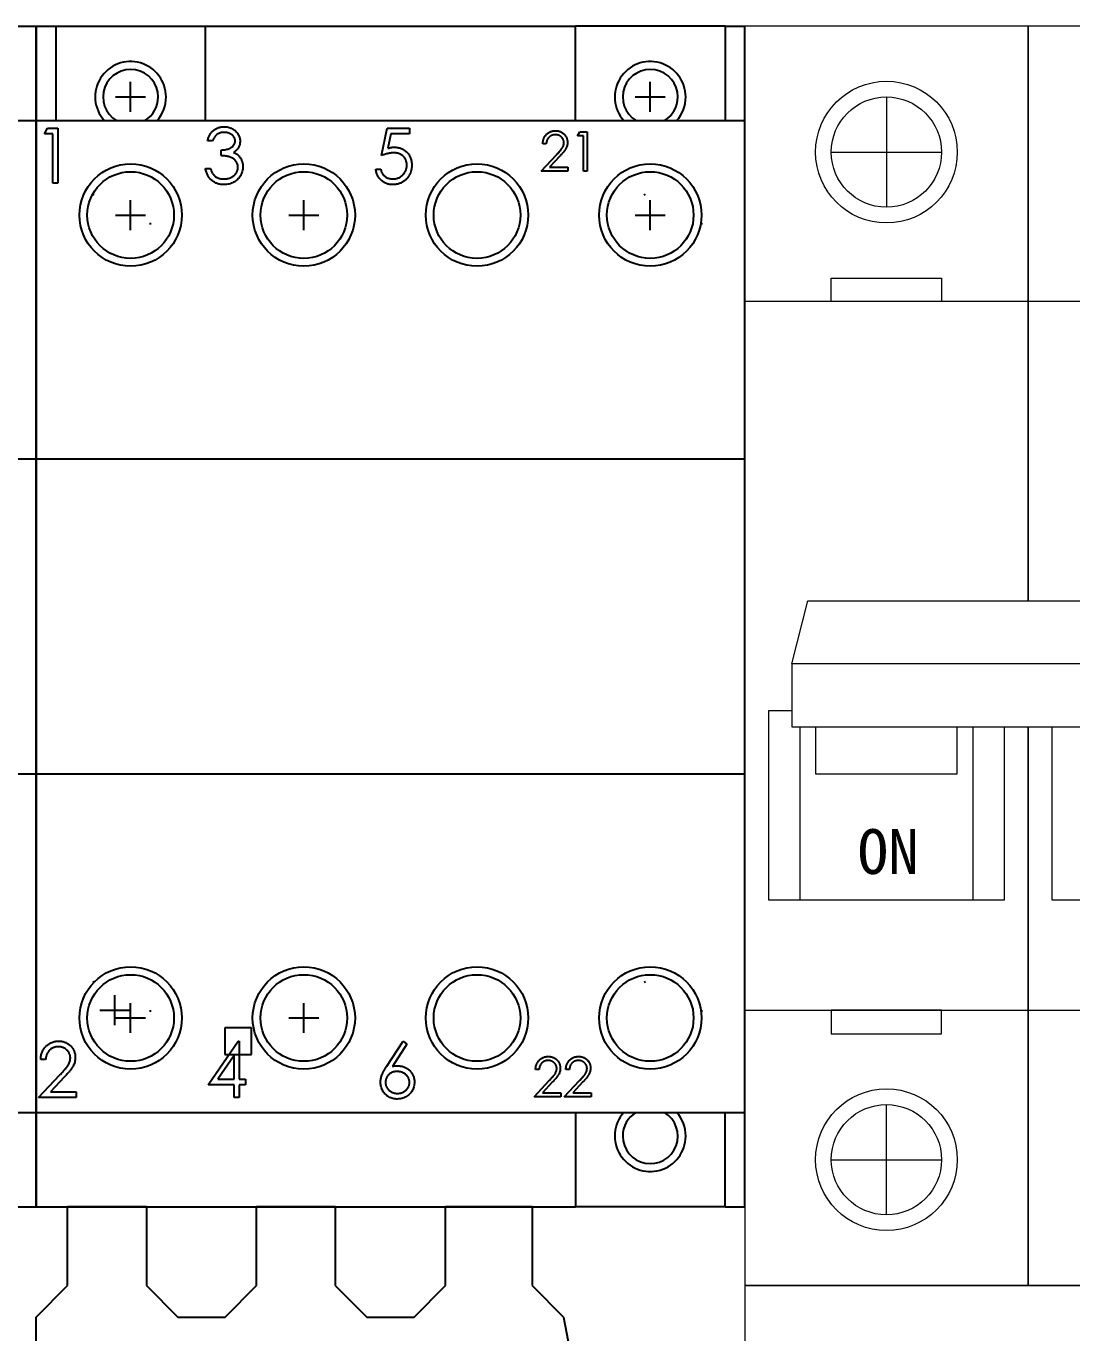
# Model space of a CAD drawing. Extents: x 325957 to 326957, y 371804 to 374004.
# Drawn here: x 326734.1 to 326800.5, y 372913.3 to 372996.3 of the extents above; entities that cross this region are included whole.
import ezdxf

# ---------------------------------------------------------------- set-up
doc = ezdxf.new("R2010")
doc.units = 0
doc.header["$MEASUREMENT"] = 0
doc.linetypes.add('ACAD_ISO07W100', pattern=[3, 0, -3])
doc.layers.add('PV-261', color=7, linetype='Continuous')
doc.layers.add('PV-2A84', color=7, linetype='Continuous')
doc.layers.add('细线', color=7, linetype='Continuous', lineweight=0)
doc.styles.add('正常', font='')
doc.styles.get('正常').set_extended_font_data('FangSong_GB2312')

# ---------------------------------------------------------------- blocks, each defined once
blk = doc.blocks.new('Manufacturer上海良信PartName热继电器SeriesNDR2-38ShellFrameLimitingCurrentRemarkPartTypeMinCurrent1MaxCurrent38Poles3PMinPower0MaxPower0LibType3DelFlgfalseUpdateDate2023-01-0100000')
at = {"layer": 'PV-261'}
for p, q in [((-15.5, 32.5), (-20.5, 32.5)), ((-20.5, 27.5), (-20.5, 32.5)), ((-15.5, 32.5), (-15.5, 27.5)), ((-3.5, 32.5), (-8.5, 32.5)), ((-8.5, 27.5), (-8.5, 32.5)), ((-3.5, 32.5), (-3.5, 27.5)), ((9, 32.5), (3.5, 32.5)), ((3.5, 27.5), (3.5, 32.5)), ((9, 32.5), (9, 27.5)), ((-22.5, 25.5), (-20.5, 27.5)), ((-15.5, 27.5), (-13.5, 25.5)), ((-10.5, 25.5), (-8.5, 27.5)), ((-3.5, 27.5), (-1.5, 25.5)), ((1.5, 25.5), (3.5, 27.5)), ((9, 27.5), (11, 25.5)), ((-22.5, 23.5), (-22.5, 25.5)), ((-13.5, 25.5), (-10.5, 25.5)), ((-1.5, 25.5), (1.5, 25.5)), ((11, 25.5), (11.375, 23.5))]:
    blk.add_line(p, q, dxfattribs=at)
blk = doc.blocks.new('Manufacturer上海良信PartName接触器SeriesNDC1ShellFrameLimitingCurrentRemarkPartTypeMinCurrent12.1MaxCurrent18Poles3PMinPower0MaxPower0LibType3DelFlgfalseUpdateDate2023-01-0100000')
for p, q in [((-16.5, 32.048), (-16.5, 33.952)), ((-16.5, 32.048), (-16.5, 33.952)), ((16.5, 32.048), (16.5, 33.952)), ((16.5, 32.048), (16.5, 33.952)), ((16.5, 32.048), (16.5, 33.952)), ((-17.452, 33), (-15.548, 33)), ((-17.452, 33), (-15.548, 33)), ((15.548, 33), (17.452, 33)), ((15.548, 33), (17.452, 33)), ((15.548, 33), (17.452, 33)), ((-16.5, 24.548), (-16.5, 26.452)), ((-5.5, 24.548), (-5.5, 26.452)), ((16.5, 24.548), (16.5, 26.452)), ((-17.452, 25.5), (-15.548, 25.5)), ((-6.452, 25.5), (-4.548, 25.5)), ((15.548, 25.5), (17.452, 25.5)), ((-17.5, -25.952), (-17.5, -24.048)), ((-16.5, -26.452), (-16.5, -24.548)), ((-5.5, -26.452), (-5.5, -24.548)), ((-18.452, -25), (-16.548, -25)), ((-17.452, -25.5), (-15.548, -25.5)), ((-6.452, -25.5), (-4.548, -25.5))]:
    blk.add_line(p, q)
at = {"color": 3}
for p, q in [((-8.82, -26.123), (-10.513, -26.123)), ((-10.513, -26.123), (-10.513, -27.815)), ((-8.82, -27.815), (-8.82, -26.123)), ((-10.513, -27.815), (-8.82, -27.815))]:
    blk.add_line(p, q, dxfattribs=at)
at = {"linetype": 'ACAD_ISO07W100', "ltscale": 3}
for centre in [(-17.5, 25), (17.5, 25), (-17.5, -25), (17.5, -25)]:
    blk.add_circle(centre, 2.25, dxfattribs=at)
at = {"layer": 'PV-2A84'}
for p, q in [((-22.5, 37.5), (-21.25, 37.5)), ((-22.5, 37.5), (-22.5, 31.5)), ((-21.25, 37.5), (-11.75, 37.5)), ((-21.25, 37.5), (-21.25, 31.5)), ((-11.75, 37.5), (11.75, 37.5)), ((-11.75, 31.5), (-11.75, 37.5)), ((21.25, 37.5), (11.75, 37.5)), ((11.75, 31.5), (11.75, 37.5)), ((21.25, 37.5), (22.5, 37.5)), ((21.25, 37.5), (21.25, 31.5)), ((22.5, 31.5), (22.5, 37.5)), ((-22.5, 31.5), (22.5, 31.5)), ((-22.5, 31.5), (-22.5, 10)), ((-21.978, 30.664), (-21.773, 31.023)), ((-21.773, 31.023), (-21.126, 31.023)), ((-21.126, 31.023), (-21.126, 27.523)), ((-0.574, 29.273), (-0.216, 31.023)), ((-0.216, 31.023), (1.22, 31.023)), ((1.22, 31.023), (1.22, 30.664)), ((11.884, 30.538), (12.03, 30.794)), ((12.03, 30.794), (12.493, 30.794)), ((12.493, 30.794), (12.493, 28.294)), ((22.5, 10), (22.5, 31.5)), ((-21.44, 30.664), (-21.978, 30.664)), ((-21.44, 27.523), (-21.44, 30.664)), ((-11.299, 30.215), (-11.613, 30.215)), ((0.03, 30.664), (-0.159, 29.744)), ((1.22, 30.664), (0.03, 30.664)), ((9.896, 30.025), (9.672, 30.025)), ((12.268, 30.538), (11.884, 30.538)), ((12.268, 28.294), (12.268, 30.538)), ((-10.76, 29.273), (-10.76, 29.632)), ((9.576, 28.294), (10.545, 29.329)), ((10.737, 29.218), (10.111, 28.551)), ((-11.748, 28.465), (-11.433, 28.465)), ((-0.933, 28.42), (-0.619, 28.42)), ((11.275, 28.294), (9.576, 28.294)), ((10.111, 28.551), (11.275, 28.551)), ((11.275, 28.551), (11.275, 28.294)), ((12.493, 28.294), (12.268, 28.294)), ((-21.126, 27.523), (-21.44, 27.523)), ((-22.5, 10), (-22.5, -10)), ((22.5, 10), (-22.5, 10)), ((22.5, -10), (22.5, 10)), ((-22.5, -10), (-22.5, -31.5)), ((-22.5, -10), (22.5, -10)), ((22.5, -31.5), (22.5, -10)), ((-11.577, -29.751), (-9.666, -26.969)), ((-9.666, -26.969), (-9.603, -26.969)), ((-9.603, -26.969), (-9.603, -29.392)), ((-0.237, -28.566), (0.808, -26.969)), ((1.05, -27.159), (0.125, -28.573)), ((0.808, -26.969), (1.05, -27.159)), ((-21.898, -28.136), (-22.212, -28.136)), ((-9.917, -27.872), (-10.96, -29.392)), ((-9.917, -29.392), (-9.917, -27.872)), ((9.44, -28.778), (9.216, -28.778)), ((11.363, -28.778), (11.139, -28.778)), ((-22.346, -30.559), (-20.989, -29.11)), ((-20.721, -29.265), (-21.597, -30.2)), ((-9.917, -29.751), (-11.577, -29.751)), ((-10.96, -29.392), (-9.917, -29.392)), ((-9.917, -30.559), (-9.917, -29.751)), ((-9.603, -29.392), (-9.199, -29.392)), ((-9.199, -29.751), (-9.603, -29.751)), ((-9.603, -29.751), (-9.603, -30.559)), ((-9.199, -29.392), (-9.199, -29.751)), ((9.12, -30.508), (10.089, -29.474)), ((10.28, -29.584), (9.655, -30.252)), ((11.043, -30.508), (12.012, -29.474)), ((12.204, -29.584), (11.578, -30.252)), ((-19.968, -30.559), (-22.346, -30.559)), ((-21.597, -30.2), (-19.968, -30.2)), ((-19.968, -30.2), (-19.968, -30.559)), ((-9.603, -30.559), (-9.917, -30.559)), ((10.818, -30.508), (9.12, -30.508)), ((9.655, -30.252), (10.818, -30.252)), ((10.818, -30.252), (10.818, -30.508)), ((12.741, -30.508), (11.043, -30.508)), ((11.578, -30.252), (12.741, -30.252)), ((12.741, -30.252), (12.741, -30.508)), ((-22.5, -31.5), (22.5, -31.5)), ((-22.5, -31.5), (-22.5, -37.5)), ((11.75, -31.5), (11.75, -37.5)), ((21.25, -37.5), (21.25, -31.5)), ((22.5, -37.5), (22.5, -31.5)), ((-22.5, -37.5), (11.75, -37.5)), ((21.25, -37.5), (11.75, -37.5)), ((21.25, -37.5), (22.5, -37.5))]:
    blk.add_line(p, q, dxfattribs=at)
for centre, radius in [((-16.5, 25.5), 3.25), ((-16.5, 25.5), 2.75), ((-5.5, 25.5), 3.25), ((-5.5, 25.5), 2.75), ((5.5, 25.5), 3.25), ((5.5, 25.5), 2.75), ((16.5, 25.5), 3.25), ((16.5, 25.5), 2.75), ((-16.5, -25.5), 3.25), ((-5.5, -25.5), 3.25), ((5.5, -25.5), 3.25), ((16.5, -25.5), 3.25), ((-16.5, -25.5), 2.75), ((-5.5, -25.5), 2.75), ((5.5, -25.5), 2.75), ((16.5, -25.5), 2.75)]:
    blk.add_circle(centre, radius, dxfattribs=at)
for centre, radius, start, end in [((-16.5, 33), 2.25, 0, 221.81031), ((16.5, 33), 2.25, 0, 221.81031), ((-16.5, 33), 1.75, 0, 238.99728), ((16.5, 33), 1.75, 0, 238.99728), ((-16.5, 33), 1.75, 301.00272, 0), ((-16.5, 33), 2.25, 318.18969, 0), ((16.5, 33), 1.75, 301.00272, 0), ((16.5, 33), 2.25, 318.18969, 0), ((16.5, -33), 2.25, 138.18969, 0), ((16.5, -33), 1.75, 121.00272, 180), ((16.5, -33), 1.75, 180, 58.99728), ((16.5, -33), 2.25, 0, 41.81031)]:
    blk.add_arc(centre, radius, start, end, dxfattribs=at)
for points, knots in [([(-11.613, 30.215), (-11.604, 30.251), (-11.588, 30.319), (-11.553, 30.418), (-11.515, 30.511), (-11.47, 30.597), (-11.42, 30.678), (-11.364, 30.752), (-11.302, 30.82), (-11.235, 30.881), (-11.163, 30.936), (-11.088, 30.983), (-11.01, 31.023), (-10.928, 31.056), (-10.843, 31.081), (-10.755, 31.099), (-10.664, 31.111), (-10.602, 31.112), (-10.571, 31.113)], [0, 0, 0, 0, 0.072625, 0.141977, 0.208985, 0.273957, 0.336889, 0.398745, 0.460116, 0.520825, 0.580994, 0.640152, 0.698622, 0.757271, 0.816427, 0.876254, 0.937165, 1, 1, 1, 1]), ([(-10.567, 30.754), (-10.607, 30.752), (-10.685, 30.75), (-10.797, 30.726), (-10.901, 30.688), (-10.981, 30.643), (-11.04, 30.598), (-11.082, 30.559), (-11.123, 30.515), (-11.161, 30.465), (-11.199, 30.411), (-11.234, 30.35), (-11.268, 30.285), (-11.288, 30.239), (-11.299, 30.215)], [0, 0, 0, 0, 0.122712, 0.239685, 0.351816, 0.463766, 0.520818, 0.579448, 0.640604, 0.705298, 0.773634, 0.844669, 0.920057, 1, 1, 1, 1]), ([(-10.571, 31.113), (-10.525, 31.111), (-10.435, 31.109), (-10.302, 31.084), (-10.174, 31.044), (-10.052, 30.99), (-9.939, 30.923), (-9.838, 30.843), (-9.752, 30.752), (-9.679, 30.651), (-9.622, 30.543), (-9.579, 30.432), (-9.554, 30.319), (-9.551, 30.242), (-9.549, 30.203)], [0, 0, 0, 0, 0.090254, 0.17854, 0.266093, 0.354631, 0.441886, 0.525747, 0.608114, 0.690197, 0.770821, 0.848326, 0.924012, 1, 1, 1, 1]), ([(-9.863, 30.205), (-9.863, 30.223), (-9.864, 30.259), (-9.875, 30.313), (-9.89, 30.364), (-9.912, 30.414), (-9.94, 30.461), (-9.975, 30.507), (-10.016, 30.551), (-10.063, 30.591), (-10.113, 30.63), (-10.168, 30.663), (-10.227, 30.691), (-10.289, 30.714), (-10.354, 30.732), (-10.422, 30.744), (-10.493, 30.752), (-10.542, 30.753), (-10.567, 30.754)], [0, 0, 0, 0, 0.055275, 0.109966, 0.163247, 0.218076, 0.273301, 0.330909, 0.390995, 0.454176, 0.518862, 0.583311, 0.648517, 0.715031, 0.782502, 0.852323, 0.924928, 1, 1, 1, 1]), ([(9.672, 30.025), (9.674, 30.055), (9.676, 30.113), (9.69, 30.198), (9.709, 30.28), (9.736, 30.357), (9.77, 30.43), (9.811, 30.5), (9.859, 30.565), (9.913, 30.625), (9.972, 30.68), (10.036, 30.727), (10.103, 30.768), (10.173, 30.801), (10.247, 30.827), (10.324, 30.845), (10.405, 30.857), (10.459, 30.858), (10.487, 30.858)], [0, 0, 0, 0, 0.068791, 0.135103, 0.198979, 0.261904, 0.323495, 0.385195, 0.446969, 0.509765, 0.572251, 0.633405, 0.693251, 0.752583, 0.812579, 0.873275, 0.93555, 1, 1, 1, 1]), ([(10.487, 30.858), (10.515, 30.858), (10.569, 30.856), (10.647, 30.846), (10.722, 30.829), (10.793, 30.805), (10.859, 30.773), (10.922, 30.734), (10.981, 30.69), (11.034, 30.638), (11.083, 30.582), (11.126, 30.522), (11.162, 30.461), (11.192, 30.397), (11.214, 30.33), (11.231, 30.26), (11.24, 30.189), (11.242, 30.14), (11.243, 30.115)], [0, 0, 0, 0, 0.069475, 0.136517, 0.200789, 0.26383, 0.325735, 0.387291, 0.449509, 0.512968, 0.576275, 0.63758, 0.697903, 0.757172, 0.816599, 0.876653, 0.93729, 1, 1, 1, 1]), ([(-10.76, 29.632), (-10.717, 29.633), (-10.632, 29.634), (-10.508, 29.652), (-10.39, 29.676), (-10.279, 29.713), (-10.179, 29.755), (-10.092, 29.805), (-10.019, 29.861), (-9.961, 29.923), (-9.917, 29.989), (-9.886, 30.058), (-9.867, 30.13), (-9.864, 30.18), (-9.863, 30.205)], [0, 0, 0, 0, 0.1101656, 0.2157873, 0.3180274, 0.417574, 0.5116505, 0.5961621, 0.6729345, 0.7436696, 0.810677, 0.874059, 0.9366963, 1, 1, 1, 1]), ([(-9.549, 30.203), (-9.55, 30.166), (-9.552, 30.094), (-9.572, 29.988), (-9.604, 29.889), (-9.649, 29.795), (-9.708, 29.707), (-9.778, 29.625), (-9.862, 29.549), (-9.925, 29.506), (-9.958, 29.483)], [0, 0, 0, 0, 0.128068, 0.250608, 0.37063, 0.490072, 0.610375, 0.734313, 0.863217, 1, 1, 1, 1]), ([(10.476, 30.602), (10.456, 30.601), (10.418, 30.6), (10.362, 30.593), (10.308, 30.581), (10.256, 30.565), (10.208, 30.544), (10.161, 30.518), (10.118, 30.486), (10.077, 30.451), (10.039, 30.411), (10.006, 30.367), (9.977, 30.32), (9.951, 30.268), (9.931, 30.213), (9.915, 30.154), (9.903, 30.091), (9.899, 30.047), (9.896, 30.025)], [0, 0, 0, 0, 0.064439, 0.126547, 0.186887, 0.245878, 0.304041, 0.362191, 0.420976, 0.48066, 0.5406, 0.600689, 0.661936, 0.724443, 0.789038, 0.856314, 0.926352, 1, 1, 1, 1]), ([(11.018, 30.095), (11.018, 30.112), (11.017, 30.146), (11.009, 30.195), (10.997, 30.243), (10.98, 30.289), (10.957, 30.332), (10.93, 30.374), (10.898, 30.415), (10.862, 30.453), (10.821, 30.488), (10.779, 30.518), (10.734, 30.544), (10.686, 30.565), (10.637, 30.582), (10.585, 30.593), (10.531, 30.6), (10.495, 30.601), (10.476, 30.602)], [0, 0, 0, 0, 0.0619654, 0.1221219, 0.1809885, 0.2399332, 0.2999058, 0.3599888, 0.4217757, 0.4865758, 0.5515348, 0.6150175, 0.6772586, 0.73973, 0.8030501, 0.8664951, 0.9319735, 1, 1, 1, 1]), ([(10.545, 29.329), (10.569, 29.354), (10.614, 29.401), (10.679, 29.47), (10.736, 29.534), (10.788, 29.593), (10.832, 29.648), (10.871, 29.697), (10.902, 29.741), (10.936, 29.793), (10.969, 29.857), (10.998, 29.934), (11.015, 30.014), (11.017, 30.068), (11.018, 30.095)], [0, 0, 0, 0, 0.110803, 0.212829, 0.306101, 0.390647, 0.466924, 0.534481, 0.593587, 0.644557, 0.7362, 0.825024, 0.911986, 1, 1, 1, 1]), ([(11.243, 30.115), (11.241, 30.08), (11.239, 30.011), (11.218, 29.91), (11.186, 29.812), (11.148, 29.732), (11.109, 29.669), (11.074, 29.616), (11.033, 29.56), (10.985, 29.499), (10.932, 29.435), (10.873, 29.366), (10.807, 29.293), (10.761, 29.244), (10.737, 29.218)], [0, 0, 0, 0, 0.098702, 0.195672, 0.292422, 0.391343, 0.444462, 0.504229, 0.570352, 0.642546, 0.722288, 0.807921, 0.90047, 1, 1, 1, 1]), ([(-9.683, 28.533), (-9.685, 28.565), (-9.688, 28.63), (-9.711, 28.726), (-9.75, 28.818), (-9.803, 28.905), (-9.869, 28.986), (-9.945, 29.058), (-10.033, 29.118), (-10.114, 29.159), (-10.186, 29.187), (-10.247, 29.206), (-10.316, 29.221), (-10.391, 29.236), (-10.474, 29.249), (-10.563, 29.259), (-10.659, 29.267), (-10.726, 29.271), (-10.76, 29.273)], [0, 0, 0, 0, 0.066909, 0.133485, 0.201035, 0.271234, 0.34288, 0.413836, 0.485977, 0.56023, 0.599884, 0.644055, 0.691892, 0.744688, 0.801492, 0.862858, 0.929328, 1, 1, 1, 1]), ([(-9.958, 29.483), (-9.92, 29.465), (-9.847, 29.43), (-9.746, 29.36), (-9.655, 29.279), (-9.604, 29.216), (-9.578, 29.185)], [0, 0, 0, 0, 0.2538796, 0.5030089, 0.7502911, 1, 1, 1, 1]), ([(-9.578, 29.185), (-9.561, 29.162), (-9.528, 29.116), (-9.487, 29.042), (-9.449, 28.968), (-9.42, 28.891), (-9.398, 28.812), (-9.382, 28.731), (-9.372, 28.647), (-9.37, 28.591), (-9.369, 28.563)], [0, 0, 0, 0, 0.128136, 0.254173, 0.378112, 0.501712, 0.623986, 0.747096, 0.872875, 1, 1, 1, 1]), ([(0.197, 29.453), (0.17, 29.452), (0.114, 29.451), (0.028, 29.442), (-0.063, 29.428), (-0.157, 29.408), (-0.256, 29.382), (-0.358, 29.352), (-0.465, 29.315), (-0.537, 29.287), (-0.574, 29.273)], [0, 0, 0, 0, 0.102203, 0.2110233, 0.3250997, 0.4465021, 0.5737877, 0.7089007, 0.8503579, 1, 1, 1, 1]), ([(-0.159, 29.744), (-0.122, 29.754), (-0.05, 29.774), (0.056, 29.796), (0.157, 29.809), (0.222, 29.811), (0.254, 29.812)], [0, 0, 0, 0, 0.2750684, 0.5329015, 0.7739735, 1, 1, 1, 1]), ([(1.041, 28.68), (1.04, 28.708), (1.039, 28.763), (1.028, 28.843), (1.01, 28.919), (0.985, 28.992), (0.952, 29.06), (0.913, 29.124), (0.866, 29.184), (0.811, 29.239), (0.752, 29.29), (0.687, 29.333), (0.617, 29.37), (0.542, 29.401), (0.462, 29.424), (0.378, 29.441), (0.289, 29.45), (0.228, 29.452), (0.197, 29.453)], [0, 0, 0, 0, 0.065351, 0.127916, 0.18836, 0.247216, 0.30563, 0.36377, 0.422661, 0.482687, 0.5433, 0.604118, 0.664965, 0.727413, 0.791468, 0.858055, 0.927037, 1, 1, 1, 1]), ([(0.254, 29.812), (0.293, 29.811), (0.369, 29.809), (0.482, 29.793), (0.589, 29.768), (0.691, 29.733), (0.788, 29.688), (0.879, 29.632), (0.965, 29.566), (1.045, 29.491), (1.118, 29.408), (1.181, 29.319), (1.235, 29.224), (1.279, 29.123), (1.314, 29.018), (1.337, 28.905), (1.352, 28.788), (1.354, 28.708), (1.355, 28.667)], [0, 0, 0, 0, 0.065808, 0.129394, 0.190894, 0.251281, 0.310815, 0.370371, 0.430768, 0.492881, 0.555104, 0.616067, 0.677256, 0.73826, 0.800762, 0.864778, 0.931045, 1, 1, 1, 1]), ([(-10.58, 27.433), (-10.618, 27.434), (-10.691, 27.436), (-10.799, 27.448), (-10.903, 27.469), (-11.001, 27.498), (-11.095, 27.534), (-11.184, 27.579), (-11.268, 27.633), (-11.348, 27.695), (-11.422, 27.764), (-11.488, 27.842), (-11.549, 27.927), (-11.602, 28.02), (-11.65, 28.12), (-11.689, 28.228), (-11.723, 28.344), (-11.739, 28.424), (-11.748, 28.465)], [0, 0, 0, 0, 0.065541, 0.128963, 0.190377, 0.250092, 0.308548, 0.366398, 0.424542, 0.48317, 0.542243, 0.601739, 0.662506, 0.724856, 0.789128, 0.856346, 0.926295, 1, 1, 1, 1]), ([(-11.433, 28.465), (-11.425, 28.438), (-11.409, 28.386), (-11.382, 28.311), (-11.351, 28.241), (-11.318, 28.178), (-11.284, 28.12), (-11.245, 28.068), (-11.204, 28.021), (-11.174, 27.995), (-11.159, 27.982)], [0, 0, 0, 0, 0.14977, 0.291316, 0.425966, 0.55216, 0.671527, 0.786122, 0.895325, 1, 1, 1, 1]), ([(-9.369, 28.563), (-9.371, 28.514), (-9.375, 28.416), (-9.407, 28.272), (-9.456, 28.13), (-9.527, 27.995), (-9.613, 27.869), (-9.715, 27.756), (-9.832, 27.659), (-9.963, 27.577), (-10.105, 27.512), (-10.256, 27.467), (-10.415, 27.438), (-10.525, 27.435), (-10.58, 27.433)], [0, 0, 0, 0, 0.0796483, 0.1589217, 0.2396195, 0.3226094, 0.4060346, 0.4876021, 0.5696846, 0.6530361, 0.7374357, 0.8224778, 0.9097477, 1, 1, 1, 1]), ([(-10.575, 27.792), (-10.542, 27.793), (-10.478, 27.794), (-10.384, 27.805), (-10.295, 27.821), (-10.212, 27.846), (-10.133, 27.877), (-10.06, 27.916), (-9.991, 27.961), (-9.928, 28.013), (-9.871, 28.069), (-9.821, 28.128), (-9.778, 28.189), (-9.744, 28.253), (-9.716, 28.32), (-9.698, 28.389), (-9.685, 28.46), (-9.684, 28.508), (-9.683, 28.533)], [0, 0, 0, 0, 0.076072, 0.148752, 0.218403, 0.28576, 0.350598, 0.414964, 0.478069, 0.541761, 0.60435, 0.664075, 0.721464, 0.777587, 0.832644, 0.887844, 0.94346, 1, 1, 1, 1]), ([(0.134, 27.433), (0.099, 27.434), (0.031, 27.435), (-0.07, 27.45), (-0.166, 27.47), (-0.259, 27.501), (-0.347, 27.539), (-0.43, 27.587), (-0.511, 27.642), (-0.585, 27.707), (-0.655, 27.778), (-0.716, 27.855), (-0.772, 27.937), (-0.819, 28.024), (-0.86, 28.116), (-0.891, 28.213), (-0.917, 28.315), (-0.928, 28.385), (-0.933, 28.42)], [0, 0, 0, 0, 0.065421, 0.128708, 0.190236, 0.250724, 0.310637, 0.370766, 0.431615, 0.493523, 0.555883, 0.617342, 0.678668, 0.740711, 0.802985, 0.866803, 0.932347, 1, 1, 1, 1]), ([(-0.619, 28.42), (-0.612, 28.387), (-0.597, 28.323), (-0.564, 28.233), (-0.524, 28.153), (-0.477, 28.081), (-0.42, 28.019), (-0.356, 27.963), (-0.283, 27.913), (-0.203, 27.871), (-0.118, 27.835), (-0.03, 27.812), (0.061, 27.795), (0.122, 27.793), (0.153, 27.792)], [0, 0, 0, 0, 0.094687, 0.181994, 0.264377, 0.34218, 0.418618, 0.496509, 0.577369, 0.661511, 0.746733, 0.831258, 0.915206, 1, 1, 1, 1]), ([(1.355, 28.667), (1.354, 28.638), (1.353, 28.581), (1.346, 28.497), (1.333, 28.415), (1.316, 28.334), (1.293, 28.256), (1.266, 28.179), (1.233, 28.104), (1.196, 28.031), (1.155, 27.96), (1.109, 27.895), (1.061, 27.833), (1.009, 27.775), (0.952, 27.722), (0.893, 27.673), (0.83, 27.627), (0.763, 27.587), (0.694, 27.55), (0.622, 27.52), (0.547, 27.493), (0.47, 27.471), (0.39, 27.454), (0.307, 27.442), (0.221, 27.434), (0.164, 27.434), (0.134, 27.433)], [0, 0, 0, 0, 0.0440145, 0.0874341, 0.1301184, 0.1725537, 0.2145548, 0.2562981, 0.2984382, 0.340849, 0.3827152, 0.423924, 0.4642462, 0.5040737, 0.5438619, 0.5835667, 0.6230943, 0.6632291, 0.7035513, 0.7439379, 0.7845413, 0.8257501, 0.8677574, 0.9107452, 0.9549144, 1, 1, 1, 1]), ([(0.153, 27.792), (0.183, 27.793), (0.242, 27.795), (0.328, 27.807), (0.412, 27.826), (0.492, 27.855), (0.57, 27.89), (0.643, 27.935), (0.714, 27.986), (0.78, 28.045), (0.841, 28.11), (0.895, 28.179), (0.94, 28.254), (0.977, 28.331), (1.006, 28.413), (1.026, 28.498), (1.038, 28.588), (1.04, 28.649), (1.041, 28.68)], [0, 0, 0, 0, 0.064207, 0.126425, 0.18768, 0.248216, 0.308305, 0.369661, 0.431699, 0.495947, 0.559758, 0.622295, 0.683911, 0.745092, 0.80674, 0.869087, 0.93329, 1, 1, 1, 1]), ([(-11.159, 27.982), (-11.14, 27.966), (-11.101, 27.936), (-11.037, 27.898), (-10.97, 27.864), (-10.898, 27.839), (-10.823, 27.817), (-10.744, 27.803), (-10.66, 27.794), (-10.604, 27.793), (-10.575, 27.792)], [0, 0, 0, 0, 0.118271, 0.236178, 0.355663, 0.475904, 0.600127, 0.728608, 0.861313, 1, 1, 1, 1]), ([(-22.212, -28.136), (-22.21, -28.094), (-22.206, -28.012), (-22.187, -27.893), (-22.16, -27.779), (-22.122, -27.671), (-22.074, -27.568), (-22.018, -27.471), (-21.95, -27.38), (-21.874, -27.296), (-21.791, -27.219), (-21.702, -27.152), (-21.608, -27.096), (-21.51, -27.049), (-21.407, -27.013), (-21.299, -26.987), (-21.186, -26.971), (-21.109, -26.97), (-21.07, -26.969)], [0, 0, 0, 0, 0.068791, 0.135103, 0.198979, 0.261904, 0.323495, 0.385195, 0.446969, 0.509765, 0.572251, 0.633405, 0.693251, 0.752583, 0.812579, 0.873275, 0.93555, 1, 1, 1, 1]), ([(-21.086, -27.328), (-21.114, -27.329), (-21.167, -27.33), (-21.246, -27.34), (-21.322, -27.357), (-21.393, -27.38), (-21.462, -27.409), (-21.527, -27.446), (-21.588, -27.49), (-21.645, -27.539), (-21.698, -27.595), (-21.745, -27.656), (-21.785, -27.723), (-21.821, -27.795), (-21.849, -27.873), (-21.871, -27.956), (-21.889, -28.044), (-21.895, -28.104), (-21.898, -28.136)], [0, 0, 0, 0, 0.064439, 0.126547, 0.186887, 0.245878, 0.304041, 0.362191, 0.420976, 0.48066, 0.5406, 0.600689, 0.661936, 0.724443, 0.789038, 0.856314, 0.926352, 1, 1, 1, 1]), ([(-20.327, -28.037), (-20.328, -28.013), (-20.329, -27.966), (-20.34, -27.897), (-20.357, -27.831), (-20.381, -27.767), (-20.412, -27.705), (-20.451, -27.646), (-20.495, -27.59), (-20.546, -27.537), (-20.603, -27.488), (-20.662, -27.445), (-20.725, -27.409), (-20.792, -27.379), (-20.861, -27.356), (-20.933, -27.34), (-21.009, -27.33), (-21.06, -27.329), (-21.086, -27.328)], [0, 0, 0, 0, 0.061965, 0.122122, 0.180988, 0.239933, 0.299906, 0.359989, 0.421776, 0.486576, 0.551535, 0.615018, 0.677259, 0.73973, 0.80305, 0.866495, 0.931973, 1, 1, 1, 1]), ([(-21.07, -26.969), (-21.032, -26.97), (-20.956, -26.972), (-20.846, -26.987), (-20.742, -27.01), (-20.642, -27.044), (-20.549, -27.089), (-20.462, -27.142), (-20.379, -27.205), (-20.304, -27.278), (-20.236, -27.356), (-20.177, -27.439), (-20.126, -27.526), (-20.084, -27.615), (-20.053, -27.709), (-20.029, -27.806), (-20.016, -27.907), (-20.014, -27.975), (-20.013, -28.009)], [0, 0, 0, 0, 0.0694755, 0.1365168, 0.2007888, 0.2638297, 0.325735, 0.3872907, 0.4495092, 0.5129678, 0.5762752, 0.6375801, 0.6979026, 0.7571721, 0.8165985, 0.8766532, 0.9372896, 1, 1, 1, 1]), ([(-20.989, -29.11), (-20.956, -29.076), (-20.892, -29.009), (-20.803, -28.913), (-20.722, -28.823), (-20.65, -28.74), (-20.588, -28.664), (-20.533, -28.595), (-20.489, -28.533), (-20.441, -28.46), (-20.395, -28.371), (-20.356, -28.263), (-20.331, -28.151), (-20.328, -28.075), (-20.327, -28.037)], [0, 0, 0, 0, 0.110803, 0.212829, 0.306101, 0.390647, 0.466924, 0.534481, 0.593587, 0.644557, 0.7362, 0.825024, 0.911986, 1, 1, 1, 1]), ([(-20.013, -28.009), (-20.015, -28.058), (-20.018, -28.155), (-20.047, -28.297), (-20.091, -28.434), (-20.145, -28.545), (-20.2, -28.634), (-20.249, -28.708), (-20.307, -28.787), (-20.373, -28.871), (-20.448, -28.962), (-20.531, -29.058), (-20.623, -29.16), (-20.688, -29.229), (-20.721, -29.265)], [0, 0, 0, 0, 0.098702, 0.195672, 0.292422, 0.391343, 0.444462, 0.504229, 0.570352, 0.642546, 0.722288, 0.807921, 0.90047, 1, 1, 1, 1]), ([(9.216, -28.778), (9.217, -28.748), (9.22, -28.689), (9.234, -28.604), (9.253, -28.523), (9.28, -28.446), (9.314, -28.372), (9.354, -28.303), (9.402, -28.238), (9.457, -28.178), (9.516, -28.123), (9.58, -28.075), (9.647, -28.035), (9.717, -28.001), (9.791, -27.976), (9.868, -27.957), (9.948, -27.946), (10.003, -27.945), (10.031, -27.944)], [0, 0, 0, 0, 0.068791, 0.135103, 0.198979, 0.261904, 0.323495, 0.385195, 0.446969, 0.509765, 0.572251, 0.633405, 0.693251, 0.752583, 0.812579, 0.873275, 0.93555, 1, 1, 1, 1]), ([(10.02, -28.201), (10, -28.201), (9.962, -28.202), (9.905, -28.209), (9.851, -28.221), (9.8, -28.238), (9.751, -28.259), (9.705, -28.285), (9.661, -28.316), (9.62, -28.352), (9.583, -28.391), (9.549, -28.435), (9.52, -28.483), (9.495, -28.534), (9.475, -28.59), (9.459, -28.649), (9.446, -28.712), (9.442, -28.755), (9.44, -28.778)], [0, 0, 0, 0, 0.064439, 0.126547, 0.186887, 0.245878, 0.304041, 0.362191, 0.420976, 0.48066, 0.5406, 0.600689, 0.661936, 0.724443, 0.789038, 0.856314, 0.926352, 1, 1, 1, 1]), ([(10.562, -28.707), (10.561, -28.69), (10.561, -28.657), (10.553, -28.607), (10.541, -28.56), (10.524, -28.514), (10.501, -28.47), (10.474, -28.428), (10.442, -28.388), (10.405, -28.35), (10.365, -28.315), (10.322, -28.284), (10.277, -28.258), (10.23, -28.237), (10.181, -28.221), (10.129, -28.209), (10.075, -28.202), (10.038, -28.201), (10.02, -28.201)], [0, 0, 0, 0, 0.061965, 0.122122, 0.180988, 0.239933, 0.299906, 0.359989, 0.421776, 0.486576, 0.551535, 0.615018, 0.677259, 0.73973, 0.80305, 0.866495, 0.931973, 1, 1, 1, 1]), ([(10.031, -27.944), (10.059, -27.945), (10.112, -27.946), (10.191, -27.957), (10.266, -27.974), (10.337, -27.998), (10.403, -28.03), (10.466, -28.068), (10.525, -28.113), (10.578, -28.165), (10.627, -28.221), (10.669, -28.28), (10.705, -28.342), (10.736, -28.406), (10.758, -28.473), (10.775, -28.542), (10.784, -28.614), (10.786, -28.663), (10.786, -28.687)], [0, 0, 0, 0, 0.069475, 0.136517, 0.200789, 0.26383, 0.325735, 0.387291, 0.449509, 0.512968, 0.576275, 0.63758, 0.697903, 0.757172, 0.816599, 0.876653, 0.93729, 1, 1, 1, 1]), ([(11.139, -28.778), (11.14, -28.748), (11.143, -28.689), (11.157, -28.604), (11.176, -28.523), (11.203, -28.446), (11.237, -28.372), (11.277, -28.303), (11.325, -28.238), (11.38, -28.178), (11.439, -28.123), (11.503, -28.075), (11.57, -28.035), (11.64, -28.001), (11.714, -27.976), (11.791, -27.957), (11.871, -27.946), (11.926, -27.945), (11.954, -27.944)], [0, 0, 0, 0, 0.068791, 0.135103, 0.198979, 0.261904, 0.323495, 0.385195, 0.446969, 0.509765, 0.572251, 0.633405, 0.693251, 0.752583, 0.812579, 0.873275, 0.93555, 1, 1, 1, 1]), ([(11.943, -28.201), (11.923, -28.201), (11.885, -28.202), (11.828, -28.209), (11.775, -28.221), (11.723, -28.238), (11.674, -28.259), (11.628, -28.285), (11.584, -28.316), (11.543, -28.352), (11.506, -28.391), (11.472, -28.435), (11.443, -28.483), (11.418, -28.534), (11.398, -28.59), (11.382, -28.649), (11.369, -28.712), (11.365, -28.755), (11.363, -28.778)], [0, 0, 0, 0, 0.064439, 0.126547, 0.186887, 0.245878, 0.304041, 0.362191, 0.420976, 0.48066, 0.5406, 0.600689, 0.661936, 0.724443, 0.789038, 0.856314, 0.926352, 1, 1, 1, 1]), ([(12.485, -28.707), (12.485, -28.69), (12.484, -28.657), (12.476, -28.607), (12.464, -28.56), (12.447, -28.514), (12.424, -28.47), (12.397, -28.428), (12.365, -28.388), (12.328, -28.35), (12.288, -28.315), (12.245, -28.284), (12.2, -28.258), (12.153, -28.237), (12.104, -28.221), (12.052, -28.209), (11.998, -28.202), (11.961, -28.201), (11.943, -28.201)], [0, 0, 0, 0, 0.061965, 0.122122, 0.180988, 0.239933, 0.299906, 0.359989, 0.421776, 0.486576, 0.551535, 0.615018, 0.677259, 0.73973, 0.80305, 0.866495, 0.931973, 1, 1, 1, 1]), ([(11.954, -27.944), (11.982, -27.945), (12.035, -27.946), (12.114, -27.957), (12.189, -27.974), (12.26, -27.998), (12.326, -28.03), (12.389, -28.068), (12.448, -28.113), (12.501, -28.165), (12.55, -28.221), (12.592, -28.28), (12.628, -28.342), (12.659, -28.406), (12.681, -28.473), (12.698, -28.542), (12.707, -28.614), (12.709, -28.663), (12.709, -28.687)], [0, 0, 0, 0, 0.069475, 0.136517, 0.200789, 0.26383, 0.325735, 0.387291, 0.449509, 0.512968, 0.576275, 0.63758, 0.697903, 0.757172, 0.816599, 0.876653, 0.93729, 1, 1, 1, 1]), ([(-0.628, -29.583), (-0.627, -29.547), (-0.625, -29.473), (-0.608, -29.362), (-0.581, -29.247), (-0.55, -29.151), (-0.518, -29.071), (-0.492, -29.008), (-0.459, -28.942), (-0.423, -28.872), (-0.382, -28.8), (-0.338, -28.724), (-0.289, -28.646), (-0.255, -28.593), (-0.237, -28.566)], [0, 0, 0, 0, 0.097818, 0.199726, 0.305276, 0.415811, 0.474472, 0.537274, 0.603657, 0.674299, 0.749834, 0.828598, 0.912378, 1, 1, 1, 1]), ([(0.421, -28.898), (0.395, -28.899), (0.343, -28.901), (0.266, -28.909), (0.194, -28.926), (0.125, -28.947), (0.06, -28.976), (-0.001, -29.012), (-0.058, -29.053), (-0.111, -29.101), (-0.158, -29.152), (-0.2, -29.208), (-0.235, -29.266), (-0.264, -29.326), (-0.287, -29.39), (-0.303, -29.456), (-0.312, -29.525), (-0.313, -29.571), (-0.314, -29.595)], [0, 0, 0, 0, 0.070599, 0.137901, 0.203196, 0.26679, 0.329106, 0.390654, 0.452653, 0.515748, 0.577926, 0.63893, 0.698351, 0.757296, 0.816394, 0.876267, 0.936817, 1, 1, 1, 1]), ([(0.125, -28.573), (0.186, -28.563), (0.306, -28.544), (0.428, -28.541), (0.487, -28.539)], [0, 0, 0, 0, 0.512659, 1, 1, 1, 1]), ([(1.211, -29.595), (1.211, -29.571), (1.21, -29.524), (1.198, -29.456), (1.181, -29.389), (1.155, -29.326), (1.122, -29.265), (1.081, -29.208), (1.035, -29.152), (0.98, -29.101), (0.922, -29.053), (0.859, -29.012), (0.793, -28.977), (0.725, -28.947), (0.653, -28.926), (0.579, -28.91), (0.501, -28.901), (0.448, -28.899), (0.421, -28.898)], [0, 0, 0, 0, 0.061138, 0.119994, 0.178225, 0.236256, 0.294929, 0.354716, 0.41673, 0.480664, 0.545832, 0.609758, 0.672971, 0.736017, 0.799839, 0.864775, 0.931088, 1, 1, 1, 1]), ([(0.487, -28.539), (0.523, -28.54), (0.593, -28.542), (0.696, -28.557), (0.794, -28.58), (0.889, -28.613), (0.979, -28.655), (1.066, -28.706), (1.147, -28.768), (1.225, -28.837), (1.295, -28.914), (1.357, -28.996), (1.409, -29.082), (1.452, -29.172), (1.485, -29.267), (1.508, -29.366), (1.523, -29.47), (1.525, -29.541), (1.526, -29.576)], [0, 0, 0, 0, 0.0652308, 0.1284049, 0.1900671, 0.2509434, 0.3115458, 0.3728628, 0.4350237, 0.4990717, 0.5630911, 0.6255101, 0.68668, 0.7472825, 0.8085635, 0.8707421, 0.934341, 1, 1, 1, 1]), ([(10.089, -29.474), (10.113, -29.449), (10.158, -29.402), (10.222, -29.333), (10.28, -29.268), (10.331, -29.209), (10.375, -29.155), (10.415, -29.106), (10.446, -29.061), (10.48, -29.009), (10.513, -28.946), (10.542, -28.868), (10.559, -28.788), (10.561, -28.735), (10.562, -28.707)], [0, 0, 0, 0, 0.110803, 0.212829, 0.306101, 0.390647, 0.466924, 0.534481, 0.593587, 0.644557, 0.7362, 0.825024, 0.911986, 1, 1, 1, 1]), ([(10.786, -28.687), (10.785, -28.722), (10.783, -28.791), (10.762, -28.893), (10.73, -28.991), (10.692, -29.07), (10.653, -29.134), (10.618, -29.186), (10.577, -29.243), (10.529, -29.303), (10.476, -29.368), (10.416, -29.437), (10.351, -29.509), (10.304, -29.559), (10.28, -29.584)], [0, 0, 0, 0, 0.098702, 0.195672, 0.292422, 0.391343, 0.444462, 0.504229, 0.570352, 0.642546, 0.722288, 0.807921, 0.90047, 1, 1, 1, 1]), ([(12.012, -29.474), (12.036, -29.449), (12.081, -29.402), (12.145, -29.333), (12.203, -29.268), (12.254, -29.209), (12.299, -29.155), (12.338, -29.106), (12.369, -29.061), (12.403, -29.009), (12.436, -28.946), (12.465, -28.868), (12.482, -28.788), (12.484, -28.735), (12.485, -28.707)], [0, 0, 0, 0, 0.110803, 0.212829, 0.306101, 0.390647, 0.466924, 0.534481, 0.593587, 0.644557, 0.7362, 0.825024, 0.911986, 1, 1, 1, 1]), ([(12.709, -28.687), (12.708, -28.722), (12.706, -28.791), (12.685, -28.893), (12.653, -28.991), (12.615, -29.07), (12.576, -29.134), (12.541, -29.186), (12.5, -29.243), (12.452, -29.303), (12.399, -29.368), (12.339, -29.437), (12.274, -29.509), (12.227, -29.559), (12.204, -29.584)], [0, 0, 0, 0, 0.098702, 0.195672, 0.292422, 0.391343, 0.444462, 0.504229, 0.570352, 0.642546, 0.722288, 0.807921, 0.90047, 1, 1, 1, 1]), ([(0.432, -30.648), (0.385, -30.647), (0.291, -30.644), (0.154, -30.617), (0.022, -30.573), (-0.103, -30.513), (-0.22, -30.437), (-0.324, -30.345), (-0.415, -30.24), (-0.491, -30.122), (-0.551, -29.994), (-0.596, -29.861), (-0.623, -29.723), (-0.626, -29.63), (-0.628, -29.583)], [0, 0, 0, 0, 0.0843347, 0.1670523, 0.2495661, 0.3327405, 0.4159149, 0.497828, 0.5803726, 0.6646001, 0.7494667, 0.8325102, 0.9156393, 1, 1, 1, 1]), ([(-0.314, -29.595), (-0.314, -29.619), (-0.312, -29.665), (-0.301, -29.734), (-0.284, -29.799), (-0.259, -29.862), (-0.229, -29.923), (-0.189, -29.98), (-0.144, -30.036), (-0.092, -30.087), (-0.035, -30.134), (0.026, -30.176), (0.089, -30.211), (0.155, -30.239), (0.225, -30.262), (0.297, -30.278), (0.372, -30.287), (0.423, -30.289), (0.449, -30.289)], [0, 0, 0, 0, 0.061842, 0.121262, 0.180746, 0.239231, 0.298308, 0.358183, 0.420359, 0.484792, 0.549938, 0.613718, 0.676681, 0.739154, 0.8022, 0.86674, 0.93205, 1, 1, 1, 1]), ([(1.526, -29.576), (1.524, -29.625), (1.521, -29.722), (1.493, -29.862), (1.45, -29.996), (1.388, -30.121), (1.311, -30.237), (1.217, -30.34), (1.11, -30.431), (0.988, -30.508), (0.858, -30.57), (0.72, -30.615), (0.578, -30.643), (0.481, -30.647), (0.432, -30.648)], [0, 0, 0, 0, 0.085948, 0.169125, 0.250399, 0.33229, 0.413364, 0.494172, 0.576022, 0.660757, 0.745783, 0.830044, 0.914028, 1, 1, 1, 1]), ([(0.449, -30.289), (0.475, -30.289), (0.526, -30.287), (0.601, -30.278), (0.673, -30.262), (0.742, -30.239), (0.808, -30.211), (0.871, -30.176), (0.932, -30.134), (0.988, -30.087), (1.041, -30.036), (1.086, -29.98), (1.125, -29.923), (1.156, -29.862), (1.181, -29.799), (1.198, -29.734), (1.21, -29.665), (1.211, -29.619), (1.211, -29.595)], [0, 0, 0, 0, 0.067962, 0.133283, 0.197835, 0.260892, 0.323377, 0.38635, 0.449638, 0.514795, 0.57924, 0.641814, 0.701359, 0.760727, 0.819222, 0.878716, 0.938147, 1, 1, 1, 1])]:
    blk.add_open_spline(points, degree=3, knots=knots, dxfattribs=at)
blk = doc.blocks.new('Manufacturer光辉PartName剩余电流动作微型断路器Series4PShellFrameLimitingCurrentRemarkPartTypeMinCurrent1MaxCurrent63Poles4PMinPower0MaxPower0LibType2DelFlgfalseUpdateDate')
at = {"layer": '细线'}
for p, q in [((-49.5, 44), (-49.5, 37)), ((-53, 40.5), (-46, 40.5)), ((-49.5, -27), (-49.5, -20)), ((-53, -23.5), (-46, -23.5))]:
    blk.add_line(p, q, dxfattribs=at)
for points in [[(-40.5, 12), (-40.5, 48.5), (-58.5, 48.5), (-58.5, -31.5), (-40.5, -31.5), (-40.5, 4)], [(-22.5, 12), (-22.5, 48.5), (-40.5, 48.5), (-40.5, 12)], [(-40.5, 12), (-40.5, 31), (-58.5, 31), (-58.5, -14), (-40.5, -14), (-40.5, 4)], [(-22.5, 12), (-22.5, 31), (-40.5, 31), (-40.5, 12)], [(-55.5, 5), (-57, 5), (-57, -7), (-42, -7), (-42, 4)], [(-55, 4), (-55, -7), (-44, -7), (-44, 4)], [(-54, 4), (-54, 1), (-45, 1), (-45, 4)], [(-40.5, 4), (-40.5, -31.5), (-22.5, -31.5), (-22.5, 4)], [(-40.5, 4), (-40.5, -14), (-22.5, -14), (-22.5, 4)], [(-39, 4), (-39, -7), (-24, -7), (-24, 4)]]:
    blk.add_lwpolyline(points, dxfattribs=at)
for points in [[(-53, 32.5), (-46, 32.5), (-46, 31), (-53, 31)], [(10.5, 8), (-55.5, 8), (-54.5, 12), (9.5, 12)], [(-55.5, 4), (10.5, 4), (10.5, 8), (-55.5, 8)], [(-53, -15.5), (-46, -15.5), (-46, -14), (-53, -14)], [(-58.5, -48.5), (15.5, -48.5), (15.5, -31.5), (-58.5, -31.5)]]:
    blk.add_lwpolyline(points, close=True, dxfattribs=at)
for centre, radius in [((-49.5, 40.5), 4.5), ((-49.5, 40.5), 3.5), ((-49.5, -23.5), 4.5), ((-49.5, -23.5), 3.5)]:
    blk.add_circle(centre, radius, dxfattribs=at)
at = {"layer": '细线', "color": 2, "lineweight": 15, "style": '正常'}
blk.add_text('ON', height=2.8512, dxfattribs=at).set_placement((-51.328, -5.355))

msp = doc.modelspace()

# ---------------------------------------------------------------- block references
for name, p in [('Manufacturer上海良信PartName接触器SeriesNDC1ShellFrameLimitingCurrentRemarkPartTypeMinCurrent12.1MaxCurrent18Poles3PMinPower0MaxPower0LibType3DelFlgfalseUpdateDate2023-01-0100000', (326712.22, 372958.759)), ('Manufacturer上海良信PartName接触器SeriesNDC1ShellFrameLimitingCurrentRemarkPartTypeMinCurrent12.1MaxCurrent18Poles3PMinPower0MaxPower0LibType3DelFlgfalseUpdateDate2023-01-0100000', (326757.22, 372958.759)), ('Manufacturer光辉PartName剩余电流动作微型断路器Series4PShellFrameLimitingCurrentRemarkPartTypeMinCurrent1MaxCurrent63Poles4PMinPower0MaxPower0LibType2DelFlgfalseUpdateDate', (326838.22, 372947.759)), ('Manufacturer上海良信PartName热继电器SeriesNDR2-38ShellFrameLimitingCurrentRemarkPartTypeMinCurrent1MaxCurrent38Poles3PMinPower0MaxPower0LibType3DelFlgfalseUpdateDate2023-01-0100000', (326757.22, 372888.759))]:
    msp.add_blockref(name, p)

doc.saveas('drawing.dxf')
